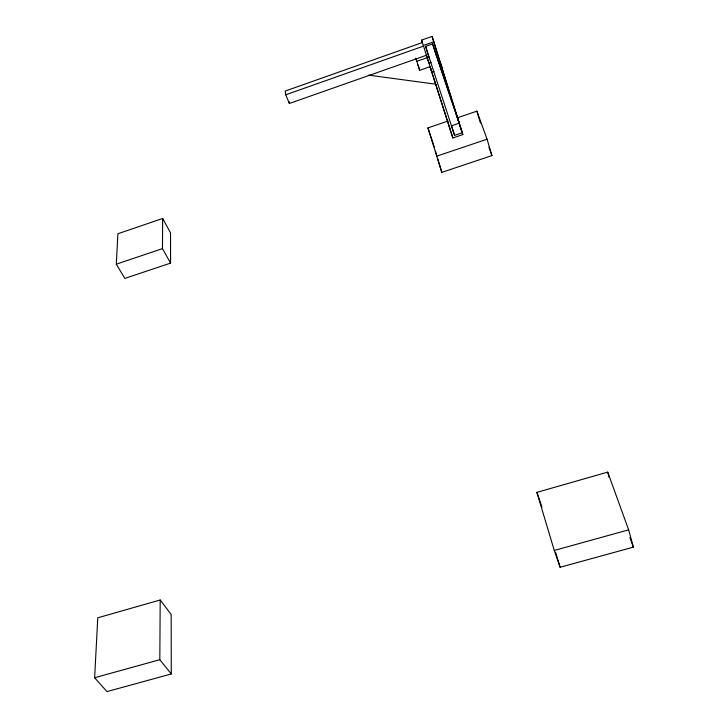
<?xml version="1.0" encoding="UTF-8"?>
<svg xmlns="http://www.w3.org/2000/svg" width="728" height="728" viewBox="0 0 728 728"><rect width="100%" height="100%" fill="white"/><g stroke="black" fill="none" stroke-linecap="round" stroke-linejoin="round"><path stroke-width="1.09" d="M171.28 673.955L159.814 659.695L160.196 599.981L97.77 617.808L94.631 677.741L106.961 691.6L171.28 673.955L171.171 614.496L160.196 599.981M170.561 263.117L162.462 248.621L162.653 218.473L117.891 233.761L116.298 264.182L124.834 278.414L170.561 263.117L170.516 232.842L162.653 218.473M422.549 43.152L421.576 40.122L432.077 36.4L462.853 134.571L452.861 137.956L430.048 66.639L419.683 70.343L416.043 58.913M422.358 42.543L285.203 91.064L285.722 94.795L289.38 103.476L426.435 55.255M452.861 137.956L423.323 45.491L433.897 41.751M285.722 94.795L423.514 46.119M428.483 55.546L425.571 46.401L432.614 43.917L459.313 123.15L451.533 125.808L454.563 135.363L462.307 132.733L435.854 54.163M429.311 56.939L416.744 61.361L415.734 58.104M435.617 54.727L437.71 53.99M431.113 62.426L428.992 63.163L426.335 54.973M437.455 60.197L439.566 59.459M433.988 71.481L431.886 72.209L430.093 66.694M440.294 69.269L442.406 68.541L440.54 63.045M457.739 117.709L476.904 111.166L487.068 139.212L491.928 155.61L441.814 172.372L427.937 127.891L448.157 120.984M116.298 264.182L162.462 248.621M436.418 156.274L487.068 139.212M536.891 492.365L607.725 472.126L628.646 529.847L633.369 547.156L560.105 567.258L554.254 550.45L536.891 492.365L542.014 507.189M94.631 677.741L159.814 659.695M554.254 550.45L628.646 529.847M368.65 75.139L436.008 84.23M488.907 147.229L491.928 155.61M629.893 537.555L633.369 547.156M461.27 129.875L462.853 134.571M427.937 127.891L432.896 142.724M425.571 46.401L454.563 135.363M421.576 40.122L423.323 45.491M432.614 43.917L435.49 53.089M432.077 36.4L460.961 128.938M417.99 64.883L419.683 70.343M433.242 143.78L434.197 146.956M435.462 151.197L436.418 154.372M437.683 158.604L441.814 172.372M555.61 552.234L560.105 567.258M476.904 111.166L480.435 123.032M607.725 472.126L609.236 477.568M289.107 101.602L289.38 103.476"/></g></svg>
